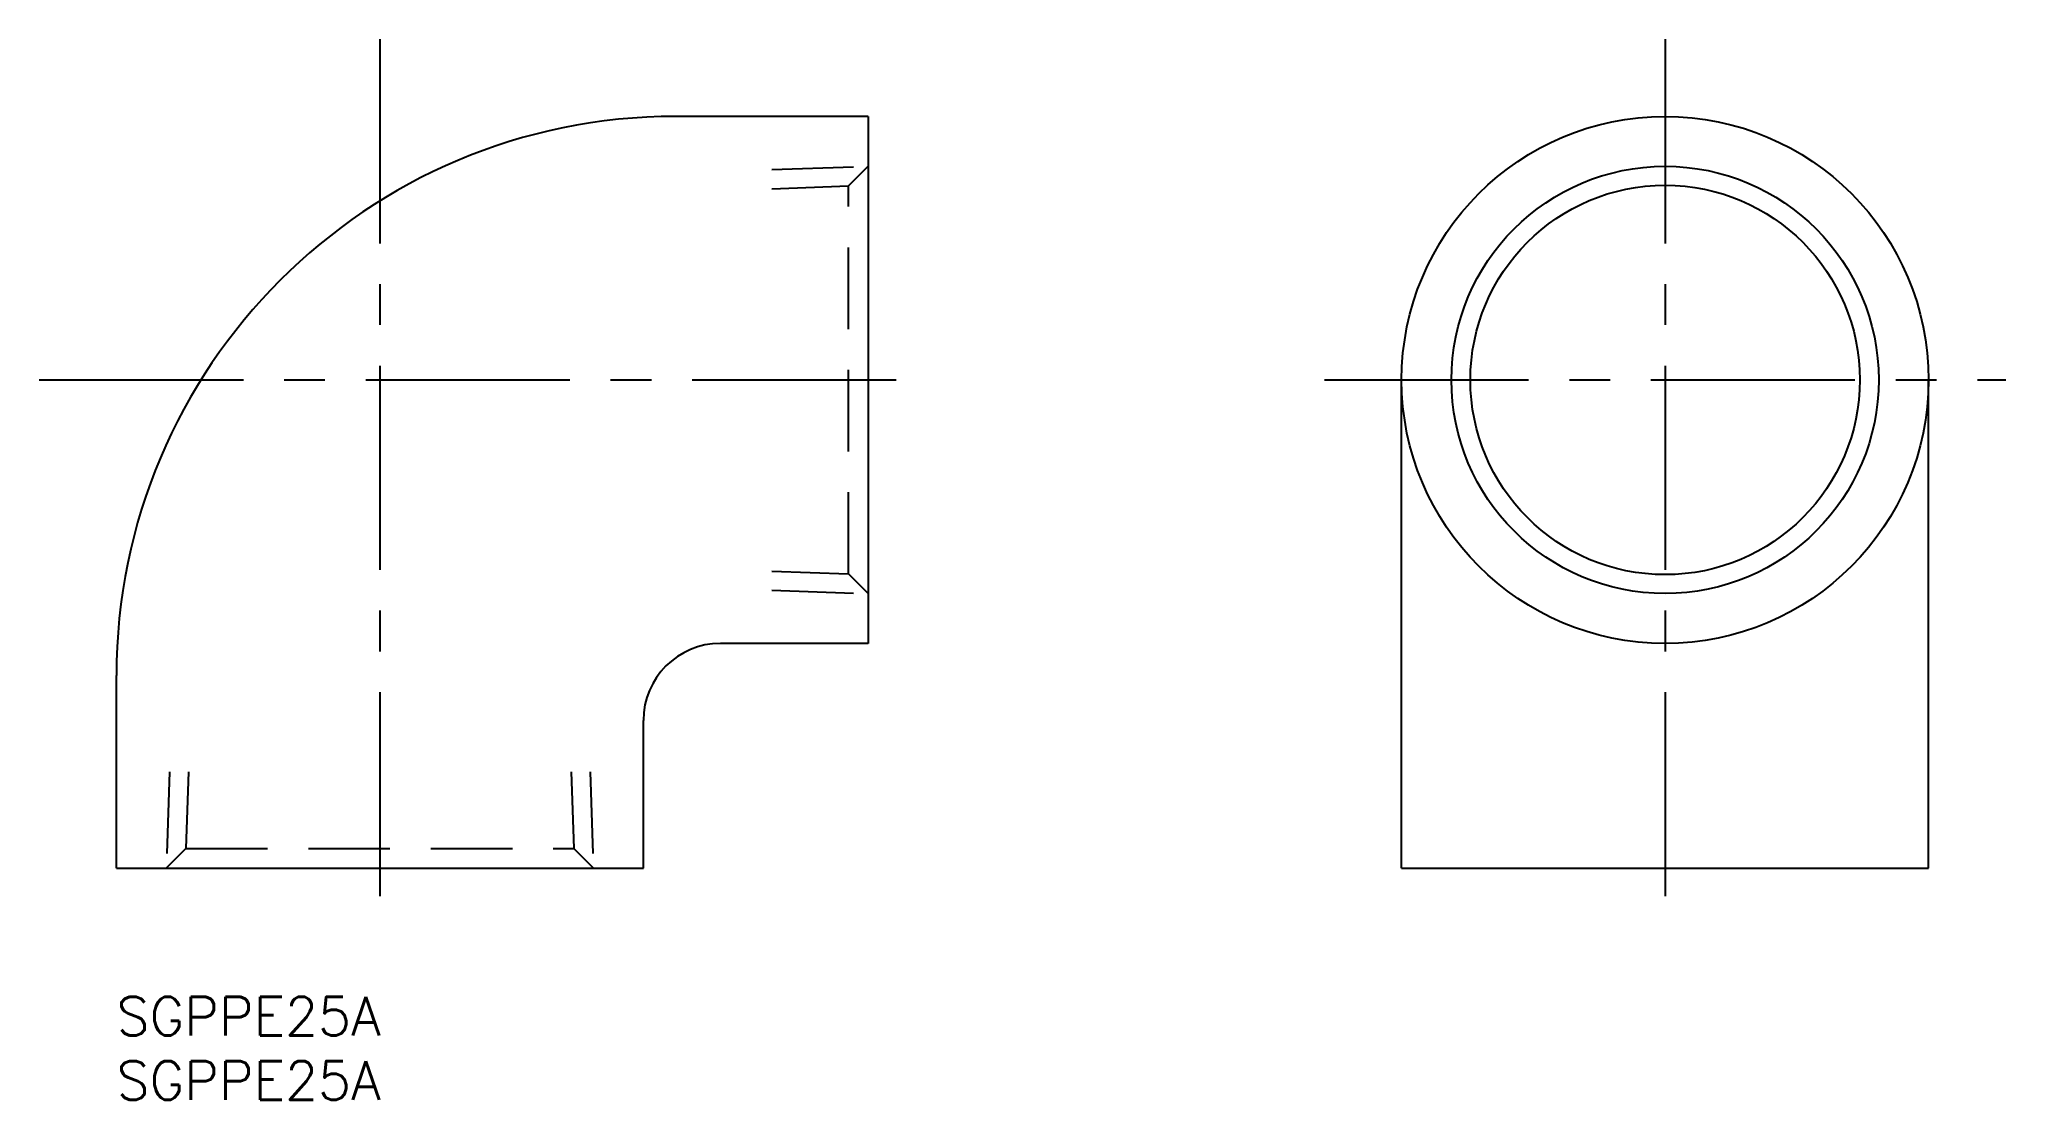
# Model space of a CAD drawing. Extents: x -6 to 147, y -8 to 75.
import ezdxf

# ---------------------------------------------------------------- set-up
doc = ezdxf.new("R2010")
doc.units = 0
doc.header["$LTSCALE"] = 0.5
doc.linetypes.add('CENTER', pattern=[50.8, 31.75, -6.35, 6.35, -6.35])
doc.linetypes.add('DASHED', pattern=[19.05, 12.7, -6.35])
for name, color, linetype in [('MSM_CENTER', 1, 'CENTER'), ('MSM_CONTINUOUS', 7, 'CONTINUOUS'), ('MSM_DASHED', 4, 'DASHED'), ('MSM_NARROW', 5, 'CONTINUOUS'), ('MSM_PART_NUMBER', 7, 'CONTINUOUS')]:
    doc.layers.add(name, color=color, linetype=linetype)
doc.styles.get("Standard").update_dxf_attribs({"font": 'txt.shx', "height": 3, "bigfont": 'bigfont.shx'})

# ---------------------------------------------------------------- blocks, each defined once
blk = doc.blocks.new('*U9')
at = {"layer": 'MSM_PART_NUMBER'}
blk.add_text('SGPPE25A', height=3, dxfattribs=at).set_placement((0, -3))
blk = doc.blocks.new('*U10')
at = {"layer": 'MSM_PART_NUMBER'}
blk.add_text('SGPPE25A', height=3, dxfattribs=at).set_placement((0, -8))

msp = doc.modelspace()

# ---------------------------------------------------------------- linework, layer by layer
at = {"layer": 'MSM_CENTER'}
for p, q in [((20.5, 74.5), (20.5, 5)), ((120.5, 74.5), (120.5, 5)), ((-6, 48), (63.5, 48)), ((94, 48), (147, 48))]:
    msp.add_line(p, q, dxfattribs=at)
at = {"layer": 'MSM_CONTINUOUS'}
for p, q in [((58.5, 68.5), (43.5, 68.5)), ((58.5, 68.5), (58.5, 27.5)), ((100, 10), (100, 48)), ((141, 10), (141, 48)), ((58.5, 27.5), (47, 27.5)), ((0, 10), (0, 25)), ((41, 10), (41, 21.5)), ((0, 10), (41, 10)), ((100, 10), (141, 10))]:
    msp.add_line(p, q, dxfattribs=at)
for radius in [20.5, 15.15]:
    msp.add_circle((120.5, 48), radius, dxfattribs=at)
for centre, radius in [((43.5, 25), 43.5), ((47, 21.5), 6)]:
    msp.add_arc(centre, radius, 90, 180, dxfattribs=at)
at = {"layer": 'MSM_DASHED'}
for p, q in [((51, 64.36), (58.5, 64.62)), ((56.97, 63.09), (58.5, 64.62)), ((51, 62.88), (56.97, 63.09)), ((56.97, 32.91), (56.97, 63.09)), ((51, 33.12), (56.97, 32.91)), ((56.97, 32.91), (58.5, 31.38)), ((51, 31.64), (58.5, 31.38)), ((4.14, 17.5), (3.88, 10)), ((5.62, 17.5), (5.41, 11.53)), ((35.38, 17.5), (35.59, 11.53)), ((36.86, 17.5), (37.12, 10)), ((5.41, 11.53), (3.88, 10)), ((5.41, 11.53), (35.59, 11.53)), ((35.59, 11.53), (37.12, 10))]:
    msp.add_line(p, q, dxfattribs=at)
at = {"layer": 'MSM_NARROW'}
msp.add_circle((120.5, 48), 16.62, dxfattribs=at)

# ---------------------------------------------------------------- block references
at = {"layer": 'MSM_CONTINUOUS'}
for name in ['*U9', '*U10']:
    msp.add_blockref(name, (0, 0), dxfattribs=at)

doc.saveas('drawing.dxf')
